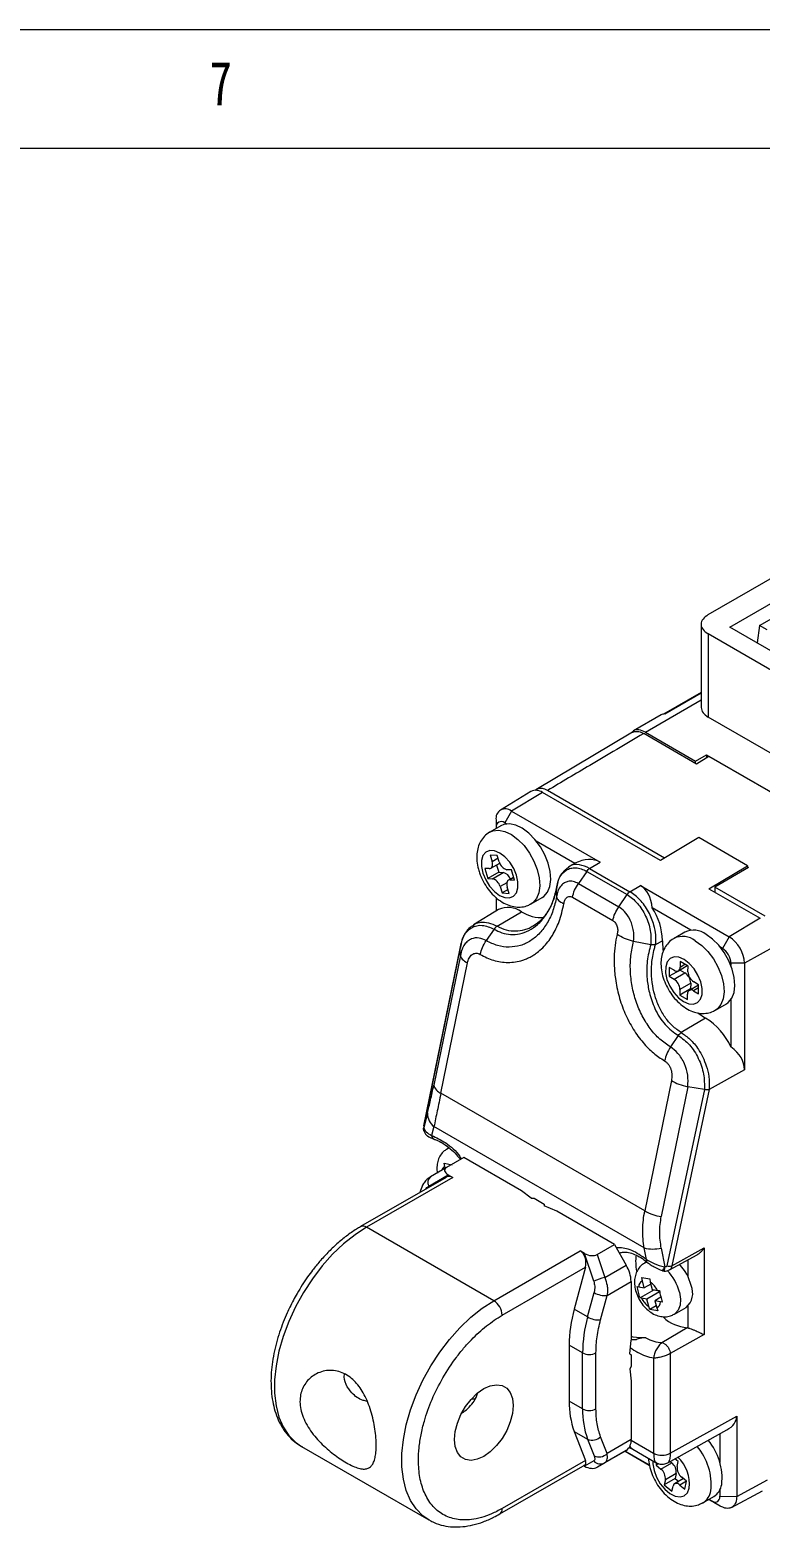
# Model space of a CAD drawing. Header units: millimetres. Extents: x 5 to 415, y 5 to 292.
# Drawn here: x 326.6 to 357.4, y 228.8 to 292 of the extents above; entities that cross this region are included whole.
import ezdxf

# ---------------------------------------------------------------- set-up
doc = ezdxf.new("R2010")
doc.units = ezdxf.units.MM
doc.styles.add('SLDTEXTSTYLE3', font='TXT', dxfattribs={"width": 0.75})

msp = doc.modelspace()

# ---------------------------------------------------------------- linework, layer by layer
at = {"color": 7, "linetype": 'Continuous', "lineweight": 18}
for p, q in [((415, 292), (5, 292)), ((410.25, 287), (10, 287)), ((355.221, 267.308), (362.504, 271.513)), ((356.14, 266.778), (363.282, 270.901)), ((357.396, 266.85), (359.11, 267.839)), ((354.928, 266.901), (354.928, 263.389)), ((357.396, 266.85), (357.293, 266.112)), ((357.714, 266.666), (357.396, 266.85)), ((362.858, 262.083), (355.221, 266.492)), ((355.221, 266.492), (355.221, 262.981)), ((363.353, 262.614), (356.14, 266.778)), ((354.928, 264.028), (353.338, 263.11)), ((353.236, 263.071), (352.068, 262.397)), ((362.858, 258.572), (355.221, 262.981)), ((352.029, 262.346), (347.947, 259.907)), ((354.726, 261.001), (352.498, 262.287)), ((352.569, 262.348), (354.69, 261.124)), ((354.69, 261.124), (355.15, 261.389)), ((354.69, 261.021), (354.69, 261.124)), ((355.256, 261.315), (354.726, 261.001)), ((355.15, 261.389), (359.888, 258.654)), ((355.15, 261.389), (355.15, 261.252)), ((359.852, 258.661), (355.256, 261.315)), ((347.739, 259.841), (346.447, 259.058)), ((353.382, 257.025), (348.433, 259.882)), ((348.22, 259.798), (346.912, 259.016)), ((353.206, 256.92), (348.22, 259.798)), ((346.263, 258.641), (346.268, 258.312)), ((346.263, 258.641), (346.263, 258.279)), ((346.912, 259.016), (346.629, 258.521)), ((346.912, 259.016), (350.657, 256.855)), ((346.462, 258.394), (346.002, 258.128)), ((346.268, 258.312), (346.268, 258.281)), ((346.629, 258.521), (346.713, 258.472)), ((347.96, 257.753), (349.596, 256.808)), ((354.832, 257.892), (353.206, 256.92)), ((356.882, 256.708), (354.832, 257.892)), ((346.315, 257.136), (346.014, 257.154)), ((346.014, 257.154), (346.098, 256.888)), ((346.047, 256.599), (346.42, 256.814)), ((346.284, 256.736), (346.38, 256.434)), ((346.399, 256.87), (346.315, 257.136)), ((349.507, 256.764), (349.317, 256.649)), ((349.507, 256.764), (349.596, 256.808)), ((350.216, 256.592), (350.657, 256.855)), ((355.256, 255.736), (356.882, 256.708)), ((356.882, 256.708), (356.882, 256.616)), ((345.785, 256.594), (345.92, 256.169)), ((345.973, 256.583), (345.785, 256.594)), ((346.38, 256.434), (345.92, 256.169)), ((345.92, 256.169), (346.108, 256.157)), ((346.108, 256.157), (346.568, 256.423)), ((346.38, 256.434), (346.568, 256.423)), ((346.915, 256.526), (346.726, 256.537)), ((347.01, 256.224), (346.787, 256.096)), ((346.861, 256.112), (347.049, 256.1)), ((347.049, 256.1), (346.915, 256.526)), ((349.326, 256.636), (349.189, 256.518)), ((350.091, 256.469), (349.74, 255.955)), ((350.091, 256.469), (351.795, 255.485)), ((350.216, 256.592), (351.92, 255.608)), ((356.918, 256.637), (355.504, 255.8)), ((356.882, 256.657), (356.918, 256.637)), ((346.435, 255.824), (346.519, 255.558)), ((346.769, 255.703), (346.519, 255.558)), ((346.519, 255.558), (346.821, 255.54)), ((346.821, 255.54), (346.736, 255.806)), ((348.807, 255.68), (348.819, 255.39)), ((349.74, 255.955), (351.444, 254.972)), ((351.444, 254.972), (351.795, 255.485)), ((351.92, 255.608), (352.36, 255.871)), ((352.36, 255.871), (356.105, 253.71)), ((355.256, 255.736), (357.413, 254.491)), ((355.504, 255.8), (355.504, 255.593)), ((357.625, 254.576), (355.504, 255.8)), ((346.369, 254.852), (345.307, 254.209)), ((346.263, 255.363), (346.263, 254.788)), ((346.268, 255.359), (346.268, 254.791)), ((347.752, 255.097), (348.211, 255.362)), ((349.486, 255.374), (351.193, 254.389)), ((354.492, 253.982), (352.855, 254.927)), ((345.254, 254.16), (345.313, 254.2)), ((346.307, 254.149), (347.337, 254.765)), ((357.413, 254.491), (356.105, 253.71)), ((346.181, 254.026), (345.85, 253.542)), ((353.002, 253.383), (353.287, 253.541)), ((353.287, 253.541), (353.305, 253.119)), ((354.24, 253.903), (353.78, 253.638)), ((356.105, 253.71), (355.822, 253.214)), ((343.217, 245.727), (344.744, 253.216)), ((344.749, 253.244), (343.218, 245.739)), ((344.756, 252.919), (343.635, 247.438)), ((344.756, 252.919), (344.744, 253.216)), ((352.069, 253.515), (352.796, 253.377)), ((355.822, 253.214), (355.738, 253.262)), ((358.085, 253.326), (356.754, 252.584)), ((343.935, 247.096), (345.061, 252.601)), ((353.579, 252.414), (353.574, 252.036)), ((354.034, 252.301), (353.574, 252.036)), ((353.786, 252.291), (353.579, 252.414)), ((353.964, 252.272), (354.337, 252.487)), ((354.034, 252.312), (354.034, 252.301)), ((354.034, 252.301), (354.24, 252.179)), ((354.04, 252.664), (354.037, 252.428)), ((354.37, 252.468), (354.04, 252.664)), ((354.367, 252.231), (354.37, 252.468)), ((356.754, 252.584), (356.184, 252.587)), ((356.184, 252.587), (356.184, 252.49)), ((356.754, 252.584), (356.754, 248.093)), ((353.574, 252.036), (353.781, 251.913)), ((353.781, 251.913), (354.24, 252.179)), ((354.484, 251.748), (354.024, 251.483)), ((354.817, 251.667), (354.427, 251.442)), ((354.484, 251.748), (354.481, 251.512)), ((354.817, 251.678), (354.61, 251.801)), ((354.812, 251.3), (354.817, 251.678)), ((354.481, 251.512), (354.021, 251.246)), ((354.024, 251.483), (354.021, 251.246)), ((354.021, 251.246), (354.351, 251.05)), ((354.351, 251.05), (354.354, 251.286)), ((354.481, 251.512), (354.513, 251.492)), ((354.605, 251.423), (354.812, 251.3)), ((356.184, 251.051), (356.184, 249.052)), ((354.791, 250.495), (355.115, 250.274)), ((355.53, 250.607), (355.99, 250.872)), ((355.115, 250.274), (354.085, 249.659)), ((353.959, 249.536), (353.629, 249.052)), ((356.754, 248.093), (355.265, 247.263)), ((353.668, 247.632), (352.541, 242.127)), ((354.363, 247.373), (353.241, 241.892)), ((355.06, 247.261), (353.48, 239.803)), ((355.265, 247.263), (353.683, 239.804)), ((355.06, 247.261), (354.363, 247.373)), ((352.541, 242.127), (343.935, 247.096)), ((343.365, 246.254), (343.208, 245.645)), ((343.208, 245.645), (343.208, 245.634)), ((343.641, 245.687), (343.545, 245.314)), ((352.517, 240.563), (343.641, 245.687)), ((344.276, 244.794), (344.201, 244.751)), ((344.078, 244.14), (344.413, 244.077)), ((344.1, 243.998), (344.078, 244.14)), ((344.897, 244.379), (344.173, 243.962)), ((347.334, 242.973), (344.897, 244.379)), ((344.152, 243.547), (340.546, 241.465)), ((344.44, 243.544), (340.796, 241.44)), ((343.426, 243.18), (344.248, 243.655)), ((344.173, 243.962), (343.491, 243.568)), ((344.117, 243.929), (344.1, 243.998)), ((344.248, 243.655), (344.44, 243.544)), ((343.071, 242.987), (343.051, 242.911)), ((347.745, 242.665), (347.334, 242.973)), ((347.745, 242.665), (347.867, 242.665)), ((347.867, 242.665), (348.291, 242.42)), ((348.291, 242.42), (348.291, 242.349)), ((348.825, 242.112), (348.291, 242.349)), ((351.261, 240.705), (348.824, 242.112)), ((346.17, 238.338), (340.796, 241.44)), ((346.17, 238.338), (349.814, 240.442)), ((350.006, 240.331), (349.814, 240.442)), ((350.39, 239.159), (350.006, 240.331)), ((350.537, 240.288), (351.261, 240.705)), ((350.537, 240.288), (350.855, 239.317)), ((351.261, 240.705), (351.761, 239.839)), ((352.613, 240.079), (352.517, 240.563)), ((353.241, 240.553), (353.398, 239.763)), ((353.593, 239.636), (354.753, 240.273)), ((353.683, 239.804), (355.057, 240.57)), ((355.057, 240.57), (355.057, 236.904)), ((346.523, 237.726), (350.039, 239.755)), ((350.039, 239.755), (349.565, 237.978)), ((350.855, 239.317), (351.761, 239.839)), ((352.623, 239.979), (352.545, 239.934)), ((352.649, 239.994), (352.625, 239.98)), ((353.398, 239.763), (353.375, 239.765)), ((353.593, 239.636), (353.562, 239.624)), ((350.953, 238.557), (351.968, 239.142)), ((351.968, 239.142), (351.968, 236.667)), ((352.422, 239.324), (352.757, 239.26)), ((352.443, 239.181), (352.422, 239.324)), ((352.518, 238.88), (352.443, 239.181)), ((352.798, 239.041), (352.518, 238.88)), ((352.757, 239.26), (352.779, 239.118)), ((352.779, 239.118), (352.853, 238.817)), ((350.131, 237.651), (350.405, 238.678)), ((350.679, 237.529), (350.953, 238.557)), ((352.223, 238.941), (352.289, 238.924)), ((352.289, 238.924), (352.518, 238.88)), ((352.937, 238.801), (352.343, 238.458)), ((352.409, 238.441), (352.343, 238.458)), ((352.638, 238.397), (352.409, 238.441)), ((353.173, 238.706), (352.638, 238.397)), ((352.713, 238.096), (352.638, 238.397)), ((352.853, 238.817), (353.083, 238.773)), ((353.226, 238.48), (352.974, 238.334)), ((353.083, 238.773), (353.16, 238.763)), ((350.131, 237.651), (349.565, 237.978)), ((352.759, 237.968), (352.713, 238.096)), ((353.026, 238.122), (352.759, 237.968)), ((353.094, 237.904), (352.759, 237.968)), ((353.203, 238.29), (352.974, 238.334)), ((352.974, 238.334), (353.048, 238.033)), ((353.048, 238.033), (353.094, 237.904)), ((353.28, 238.28), (353.203, 238.29)), ((353.795, 237.769), (354.29, 238.055)), ((354.328, 237.194), (353.27, 236.554)), ((349.352, 236.458), (349.352, 234.093)), ((349.917, 236.131), (349.352, 236.458)), ((351.907, 236.087), (351.968, 236.667)), ((351.968, 236.705), (352.194, 236.703)), ((352.598, 236.762), (352.587, 236.768)), ((355.057, 236.904), (353.618, 236.102)), ((349.917, 233.767), (349.917, 236.131)), ((350.483, 233.767), (350.483, 236.131)), ((351.907, 236.087), (351.968, 236.051)), ((351.968, 236.051), (351.968, 235.561)), ((352.917, 235.91), (352.918, 231.896)), ((353.618, 236.102), (353.619, 231.892)), ((351.968, 235.561), (351.907, 235.455)), ((351.907, 235.455), (351.968, 234.945)), ((351.968, 234.945), (351.968, 232.47)), ((349.917, 233.767), (349.352, 234.093)), ((353.619, 231.892), (356.431, 233.46)), ((356.431, 233.46), (356.431, 230.075)), ((349.565, 232.82), (350.039, 231.59)), ((349.565, 232.82), (350.131, 232.493)), ((353.517, 231.494), (356.004, 232.88)), ((355.717, 232.72), (355.717, 231.505)), ((338.046, 232.186), (343.42, 229.084)), ((338.046, 232.186), (338.069, 232.173)), ((350.131, 232.493), (350.405, 231.782)), ((350.953, 231.884), (350.679, 232.595)), ((351.968, 232.47), (350.953, 231.884)), ((351.878, 232.145), (352.034, 232.068)), ((352.034, 232.068), (353.022, 231.497)), ((346.42, 229.331), (350.026, 231.413)), ((350.039, 231.59), (346.523, 229.56)), ((350.39, 231.571), (350.006, 231.349)), ((351.261, 231.724), (350.537, 231.306)), ((350.537, 231.306), (350.855, 231.489)), ((351.761, 232.012), (350.855, 231.489)), ((351.261, 231.724), (351.761, 232.012)), ((352.738, 231.39), (351.71, 231.983)), ((351.717, 231.987), (352.737, 231.398)), ((353.045, 231.485), (353.025, 231.392)), ((353.129, 231.452), (353.025, 231.392)), ((353.025, 231.392), (353.227, 231.224)), ((353.227, 231.224), (353.686, 231.49)), ((353.616, 231.548), (353.686, 231.49)), ((353.96, 231.54), (353.816, 231.66)), ((353.916, 231.333), (353.96, 231.54)), ((350.006, 231.349), (349.961, 231.375)), ((353.83, 230.833), (353.37, 230.568)), ((353.415, 230.775), (353.37, 230.568)), ((353.874, 231.04), (353.415, 230.775)), ((354.176, 230.823), (353.803, 230.608)), ((353.874, 231.04), (353.83, 230.833)), ((353.83, 230.833), (353.979, 230.709)), ((354.305, 230.716), (354.104, 230.883)), ((356.431, 230.075), (357.726, 230.771)), ((353.37, 230.568), (353.692, 230.299)), ((353.692, 230.299), (353.737, 230.506)), ((354.032, 230.553), (354.233, 230.385)), ((354.233, 230.385), (354.305, 230.716)), ((355.717, 230.356), (355.717, 230.078)), ((356.212, 229.61), (357.51, 230.308)), ((355, 229.804), (355.459, 230.069)), ((355.724, 229.666), (355.243, 229.944)), ((355.249, 229.948), (355.37, 229.878)), ((355.724, 229.666), (355.535, 229.779)), ((355.717, 230.078), (356.431, 230.075)), ((343.45, 229.067), (343.42, 229.084))]:
    msp.add_line(p, q, dxfattribs=at)
at = {"color": 8, "linetype": 'Continuous', "lineweight": 18}
for p, q in [((352.569, 262.348), (354.928, 263.71)), ((353.385, 263.117), (354.928, 264.007)), ((346.098, 256.888), (346.348, 257.033)), ((347.017, 256.202), (346.861, 256.112)), ((346.72, 255.989), (346.435, 255.824)), ((354.037, 252.428), (354.24, 252.545)), ((354.815, 251.544), (354.605, 251.423)), ((344.201, 244.751), (344.287, 244.789)), ((352.545, 239.935), (352.65, 239.978)), ((354.357, 240.055), (354.357, 239.374)), ((354.357, 238.103), (354.357, 237.192)), ((351.968, 232.444), (352.918, 231.896)), ((354.304, 230.71), (354.032, 230.553)), ((355.535, 229.779), (355.37, 229.878))]:
    msp.add_line(p, q, dxfattribs=at)
at = {"color": 8, "linetype": 'Continuous', "lineweight": 18, "flags": 128}
for points in [[(346.002, 258.128), (346.133, 258.184), (346.372, 258.209), (346.636, 258.153), (346.912, 258.021), (347.186, 257.818), (347.445, 257.554), (347.675, 257.243), (347.866, 256.901), (348.006, 256.544), (348.091, 256.191), (348.114, 255.858), (348.075, 255.564), (347.976, 255.322), (347.822, 255.145), (347.75, 255.096)], [(354.674, 253.54), (354.949, 253.341), (355.209, 253.08), (355.441, 252.772), (355.634, 252.431), (355.778, 252.074), (355.866, 251.72), (355.892, 251.386), (355.857, 251.089), (355.762, 250.844), (355.611, 250.663), (355.529, 250.606)], [(343.218, 245.739), (343.218, 245.739), (343.217, 245.727)], [(340.796, 241.44), (340.308, 241.123), (339.829, 240.741), (339.364, 240.298), (338.922, 239.803), (338.51, 239.263), (338.134, 238.686), (337.799, 238.082), (337.512, 237.46), (337.277, 236.83), (337.097, 236.202), (336.976, 235.585), (336.914, 234.991), (336.914, 234.427), (336.976, 233.902), (337.097, 233.426), (337.277, 233.006), (337.512, 232.647), (337.799, 232.357), (338.046, 232.186)], [(354.008, 238.693), (354.052, 238.406), (354.036, 238.149), (353.961, 237.94), (353.833, 237.794), (353.793, 237.768)], [(343.42, 229.084), (343.173, 229.254), (342.886, 229.545), (342.651, 229.903), (342.471, 230.324), (342.35, 230.8), (342.288, 231.324), (342.288, 231.888), (342.35, 232.483), (342.471, 233.099), (342.651, 233.728), (342.886, 234.358), (343.173, 234.98), (343.508, 235.584), (343.884, 236.161), (344.296, 236.701), (344.738, 237.196), (345.203, 237.638), (345.682, 238.021), (346.17, 238.338)], [(351.913, 232.185), (351.946, 232.141), (352.034, 232.068), (352.034, 232.068)], [(352.89, 231.574), (352.889, 231.442), (352.935, 231.165), (353.04, 230.879), (353.196, 230.608), (353.39, 230.372), (353.606, 230.192), (353.827, 230.082), (354.035, 230.05), (354.213, 230.1), (354.346, 230.227), (354.424, 230.421)]]:
    msp.add_lwpolyline(points, dxfattribs=at)
at = {"color": 7, "linetype": 'Continuous', "lineweight": 18, "flags": 128}
for points in [[(348.211, 255.362), (348.282, 255.41), (348.436, 255.587), (348.535, 255.829), (348.574, 256.124), (348.55, 256.456), (348.466, 256.809), (348.325, 257.166), (348.135, 257.509), (347.905, 257.82), (347.646, 258.083), (347.371, 258.286), (347.095, 258.419), (346.831, 258.474), (346.593, 258.449), (346.462, 258.394)], [(345.707, 256.39), (345.826, 256.106), (345.992, 255.841), (346.192, 255.617), (346.411, 255.453), (346.631, 255.36), (346.833, 255.348), (347.001, 255.417), (347.122, 255.561), (347.186, 255.769), (347.188, 256.023), (347.127, 256.304), (347.009, 256.589), (346.843, 256.853), (346.642, 257.077), (346.423, 257.242), (346.204, 257.334), (346.002, 257.346), (345.833, 257.278), (345.712, 257.134), (345.648, 256.926), (345.647, 256.671), (345.707, 256.39)], [(345.973, 256.583), (346.016, 256.586), (346.052, 256.602), (346.082, 256.629), (346.104, 256.667), (346.116, 256.713), (346.12, 256.767), (346.114, 256.826), (346.098, 256.888)], [(346.861, 256.112), (346.819, 256.108), (346.782, 256.093), (346.753, 256.065), (346.731, 256.028), (346.718, 255.981), (346.715, 255.927), (346.721, 255.868), (346.736, 255.806)], [(355.99, 250.872), (356.07, 250.928), (356.221, 251.109), (356.317, 251.355), (356.352, 251.652), (356.325, 251.986), (356.238, 252.34), (356.094, 252.696), (355.901, 253.037), (355.669, 253.346), (355.409, 253.606), (355.134, 253.806)], [(354.207, 252.748), (353.988, 252.843), (353.785, 252.857), (353.616, 252.79), (353.493, 252.648), (353.427, 252.442), (353.424, 252.188), (353.483, 251.908), (353.6, 251.623), (353.765, 251.357), (353.965, 251.132), (354.184, 250.966), (354.403, 250.872), (354.606, 250.857), (354.775, 250.924), (354.898, 251.066), (354.964, 251.272), (354.967, 251.526), (354.908, 251.806), (354.791, 252.091), (354.626, 252.357), (354.426, 252.582), (354.207, 252.748)], [(346.983, 233.908), (346.952, 233.572), (346.86, 233.217), (346.713, 232.861), (346.517, 232.522), (346.282, 232.216), (346.021, 231.96), (345.746, 231.765), (345.47, 231.642), (345.209, 231.596), (344.974, 231.631), (344.778, 231.744), (344.631, 231.93), (344.539, 232.179), (344.508, 232.479), (344.539, 232.815), (344.631, 233.17), (344.778, 233.526), (344.974, 233.866), (345.209, 234.171), (345.47, 234.428), (345.746, 234.623), (346.021, 234.746), (346.282, 234.791), (346.517, 234.756), (346.713, 234.643), (346.86, 234.457), (346.952, 234.208), (346.983, 233.908)], [(354.032, 230.553), (353.984, 230.587), (353.936, 230.611), (353.889, 230.623), (353.846, 230.623), (353.807, 230.61), (353.776, 230.586), (353.752, 230.551), (353.737, 230.506)]]:
    msp.add_lwpolyline(points, dxfattribs=at)
at = {"color": 7, "linetype": 'Continuous', "lineweight": 18}
for centre, radius, start, end in [((353.41, 262.768), 0.35, 94.03914, 119.82565), ((347.945, 259.437), 0.454, 52.64308, 116.99717), ((346.659, 258.705), 0.401, 50.79671, 189.21404), ((346.488, 258.347), 0.224, 50.79671, 189.21404), ((346.841, 256.977), 0.454, 193.58729, 255.38278), ((345.994, 255.718), 0.454, 13.58729, 75.38278), ((346.459, 255.995), 0.441, 19.90457, 75.74702), ((346.776, 253.96), 0.981, 55.12891, 114.51134), ((350.805, 253.528), 2.482, 0.30606, 34.29621), ((348.167, 256.047), 1.528, 237.06198, 274.86378), ((354.605, 253.11), 0.873, 52.77119, 114.74826), ((355.344, 252.52), 1.412, 2.60548, 57.39452), ((355.398, 252.551), 0.787, 2.60548, 57.39452), ((353.885, 252.407), 0.153, 229.29591, 7.67725), ((353.487, 251.463), 0.538, 2.0947, 56.89246), ((353.946, 251.728), 0.538, 2.0947, 56.89246), ((354.904, 252.251), 0.538, 182.0947, 236.89246), ((354.506, 251.307), 0.153, 49.29591, 187.67725), ((353.587, 247.86), 2.857, 24.64835, 57.68016), ((344.127, 247.566), 0.508, 194.64334, 247.82288), ((344.078, 246.25), 0.713, 179.67061, 232.1791), ((343.698, 243.333), 0.312, 131.33587, 209.42481), ((353.555, 243.986), 2.117, 241.39714, 261.48172), ((354.334, 239.997), 2.175, 172.84247, 190.74897), ((352.902, 242.261), 1.741, 257.2195, 281.22806), ((350.526, 239.093), 1.443, 1.9565, 31.14373), ((353.579, 240.317), 0.523, 259.02898, 281.43551), ((352.484, 238.457), 2.085, 14.47647, 42.62816), ((351.394, 236.951), 2.426, 102.83574, 114.46726), ((352.579, 238.924), 0.291, 117.86295, 180.0731), ((352.219, 238.316), 0.978, 27.86375, 55.06787), ((353.772, 238.661), 0.797, 310.51785, 23.49349), ((350.879, 239.518), 0.965, 240.57299, 274.44123), ((353.273, 238.898), 0.978, 207.86375, 235.06787), ((345.756, 237.691), 0.768, 2.60548, 57.39452), ((355.295, 236.399), 5.944, 164.5964, 179.42776), ((352.913, 238.29), 0.291, 297.86295, 0.0731), ((355.861, 236.072), 5.944, 164.5964, 179.42776), ((350.605, 238.491), 0.965, 240.57299, 274.44123), ((354.489, 238.904), 1.717, 227.58208, 264.63852), ((354.326, 237.015), 0.18, 80.10269, 89.19567), ((350.2, 236.677), 0.615, 242.60967, 297.39033), ((352.906, 234.034), 3.554, 179.04293, 199.96976), ((350.2, 234.313), 0.615, 242.60967, 297.39033), ((353.471, 233.707), 3.554, 179.04293, 199.96976), ((350.333, 232.93), 0.482, 245.1196, 315.91677), ((351.467, 232.421), 0.503, 305.69804, 5.62038), ((353.36, 230.852), 2.448, 353.55227, 40.53595), ((350.674, 231.823), 0.38, 221.60345, 298.60282), ((350.607, 232.219), 0.482, 245.1196, 315.91677), ((353.272, 232.58), 0.77, 242.65648, 296.76622), ((353.363, 231.09), 0.514, 354.39106, 50.99917), ((352.903, 230.825), 0.514, 354.39106, 50.99917), ((354.427, 231.283), 0.514, 174.39106, 230.99917), ((355.072, 230.686), 0.728, 302.1039, 351.44202)]:
    msp.add_arc(centre, radius, start, end, dxfattribs=at)
at = {"color": 8, "linetype": 'Continuous', "lineweight": 18}
for centre, radius, start, end in [((354.144, 252.841), 0.877, 52.85038, 113.934), ((343.734, 245.328), 0.189, 184.12397, 249.48108), ((344.208, 243.77), 0.253, 115.32433, 163.48714), ((343.142, 242.974), 0.0719, 170.00116, 217.30889), ((340.65, 241.243), 0.245, 53.61612, 115.96184), ((352.713, 240.042), 0.106, 159.66619, 223.11057), ((351.993, 238.173), 2.081, 14.45083, 43.86043), ((353.686, 238.62), 2.854, 232.13921, 239.80712), ((352.899, 230.587), 2.449, 353.55766, 40.7015), ((352.838, 230.583), 1.595, 354.18003, 46.09012), ((354.613, 230.42), 0.728, 301.95412, 351.45054), ((346.272, 229.536), 0.253, 306.65878, 5.53614)]:
    msp.add_arc(centre, radius, start, end, dxfattribs=at)
at = {"color": 7, "linetype": 'Continuous', "lineweight": 18}
for centre, major_axis, ratio, start_param, end_param in [((349.482, 254.797), (1.169, 2.061), 0.582265, 6.278788, 6.987561), ((351.186, 253.813), (1.169, 2.061), 0.582265, 5.570015, 6.278788), ((354.11, 248.107), (2.645, -0.02), 0.582312, 0.004439, 0.673727), ((344.646, 243.773), (0.554, -0.088), 0.427891, 2.6564, 3.982929), ((344.311, 243.062), (-0.039, 0.523), 0.715187, 5.829269, 6.614586), ((349.685, 239.959), (-0.039, 0.523), 0.715187, 4.258473, 5.829269), ((350.21, 240.561), (0.426, -0.163), 0.649455, 4.471399, 5.797929), ((355.004, 233.467), (1.427, -0.011), 0.572321, 5.493418, 6.287473), ((349.685, 231.794), (-0.353, 0.371), 0.349555, 3.057513, 3.842992), ((350.21, 231.579), (0.426, -0.163), 0.649455, 4.471399, 5.797929)]:
    msp.add_ellipse(centre, major_axis=major_axis, ratio=ratio, start_param=start_param, end_param=end_param, dxfattribs=at)
for points in [[(355.221, 267.308), (355.139, 267.249), (354.975, 267.13), (354.904, 266.9), (354.975, 266.671), (355.139, 266.552), (355.221, 266.492)], [(354.928, 263.389), (354.942, 263.313), (354.969, 263.16), (355.137, 263.04), (355.221, 262.981)], [(350.091, 256.469), (350.11, 256.494), (350.148, 256.545), (350.194, 256.576), (350.216, 256.592)], [(349.486, 255.374), (349.513, 255.474), (349.566, 255.674), (349.682, 255.862), (349.74, 255.955)], [(351.795, 255.485), (351.814, 255.51), (351.852, 255.561), (351.897, 255.592), (351.92, 255.608)], [(351.193, 254.389), (351.219, 254.489), (351.272, 254.689), (351.387, 254.878), (351.444, 254.972)], [(352.343, 238.458), (352.321, 238.537), (352.277, 238.696), (352.241, 238.859), (352.223, 238.941)], [(353.16, 238.763), (353.178, 238.681), (353.214, 238.518), (353.258, 238.359), (353.28, 238.28)], [(350.483, 236.131), (350.491, 236.355), (350.508, 236.803), (350.622, 237.287), (350.679, 237.529)], [(352.917, 235.91), (352.809, 235.931), (352.593, 235.974), (352.365, 236.094), (352.251, 236.153)], [(350.679, 232.595), (350.622, 232.771), (350.508, 233.124), (350.491, 233.552), (350.483, 233.767)]]:
    msp.add_open_spline(points, degree=3, dxfattribs=at)
for points, knots in [([(352.007, 262.329), (352.017, 262.336), (352.054, 262.362), (352.131, 262.38), (352.234, 262.383), (352.333, 262.362), (352.422, 262.328), (352.473, 262.301), (352.498, 262.287)], [0, 0, 0, 0, 0.085221, 0.299642, 0.508013, 0.722426, 0.860361, 1, 1, 1, 1]), ([(352.569, 262.348), (352.478, 262.388), (352.295, 262.467), (352.099, 262.445), (352.035, 262.361), (352.02, 262.341)], [0, 0, 0, 0, 0.43035, 0.860699, 1, 1, 1, 1]), ([(352.498, 262.287), (351.739, 261.839), (350.382, 261.038), (349.028, 260.235), (348.433, 259.882)], [0, 0, 0, 0, 0.560005, 1, 1, 1, 1]), ([(348.433, 259.882), (348.397, 259.901), (348.325, 259.938), (348.221, 259.966), (348.121, 259.973), (348.032, 259.955), (347.965, 259.924), (347.934, 259.891), (347.923, 259.88)], [0, 0, 0, 0, 0.179639, 0.364488, 0.544128, 0.728978, 0.908603, 1, 1, 1, 1]), ([(346.003, 258.127), (345.998, 258.125), (345.908, 258.086), (345.768, 257.953), (345.603, 257.738), (345.498, 257.484), (345.445, 257.201), (345.448, 256.889), (345.494, 256.637), (345.537, 256.492), (345.547, 256.459)], [0, 0, 0, 0, 0.008689, 0.160198, 0.306807, 0.454367, 0.608911, 0.774078, 0.948398, 1, 1, 1, 1]), ([(345.547, 256.459), (345.569, 256.396), (345.63, 256.221), (345.772, 255.941), (345.981, 255.638), (346.232, 255.373), (346.508, 255.165), (346.795, 255.026), (347.078, 254.956), (347.354, 254.957), (347.583, 255.004), (347.701, 255.077), (347.743, 255.104)], [0, 0, 0, 0, 0.065112, 0.181597, 0.298481, 0.417074, 0.538953, 0.649338, 0.753046, 0.851168, 0.946348, 1, 1, 1, 1]), ([(348.807, 255.68), (348.838, 255.86), (348.9, 256.22), (349.158, 256.498), (349.413, 256.607), (349.629, 256.626), (349.858, 256.585), (350.013, 256.508), (350.091, 256.469)], [0, 0, 0, 0, 0.249328, 0.498429, 0.623734, 0.74892, 0.874188, 1, 1, 1, 1]), ([(349.74, 255.955), (349.669, 255.989), (349.52, 256.059), (349.316, 256.056), (349.14, 255.989), (348.99, 255.861), (348.869, 255.659), (348.835, 255.476), (348.819, 255.39)], [0, 0, 0, 0, 0.167736, 0.352143, 0.487172, 0.638974, 0.831837, 1, 1, 1, 1]), ([(349.166, 256.525), (349.107, 256.459), (348.981, 256.319), (348.863, 256.045), (348.835, 255.834), (348.822, 255.74)], [0, 0, 0, 0, 0.334218, 0.704062, 1, 1, 1, 1]), ([(346.181, 254.026), (346.291, 253.972), (346.519, 253.858), (346.885, 253.79), (347.272, 253.816), (347.661, 253.953), (348.033, 254.21), (348.366, 254.589), (348.644, 255.081), (348.752, 255.477), (348.807, 255.68)], [0, 0, 0, 0, 0.10102, 0.209221, 0.324285, 0.446028, 0.574634, 0.7099, 0.851901, 1, 1, 1, 1]), ([(348.823, 255.747), (348.78, 255.573), (348.694, 255.225), (348.467, 254.779), (348.186, 254.403), (347.953, 254.238), (347.837, 254.155)], [0, 0, 0, 0, 0.251454, 0.502286, 0.751844, 1, 1, 1, 1]), ([(348.817, 255.71), (348.815, 255.708), (348.808, 255.699), (348.807, 255.688), (348.807, 255.68)], [0, 0, 0, 0, 0.230324, 1, 1, 1, 1]), ([(351.795, 255.485), (351.871, 255.435), (352.023, 255.335), (352.237, 255.12), (352.426, 254.868), (352.635, 254.49), (352.815, 253.96), (352.802, 253.571), (352.796, 253.377)], [0, 0, 0, 0, 0.125761, 0.251022, 0.376238, 0.501616, 0.75075, 1, 1, 1, 1]), ([(353.002, 253.383), (353.008, 253.453), (353.018, 253.57), (353.013, 253.708), (352.997, 253.904), (352.934, 254.251), (352.719, 254.778), (352.359, 255.295), (352.065, 255.505), (351.92, 255.608)], [0, 0, 0, 0, 0.090046, 0.1488, 0.16561, 0.323005, 0.545075, 0.775892, 1, 1, 1, 1]), ([(345.595, 252.962), (345.686, 252.912), (345.871, 252.812), (346.16, 252.708), (346.46, 252.64), (346.771, 252.616), (347.085, 252.637), (347.346, 252.699), (347.551, 252.776), (347.705, 252.849), (347.855, 252.936), (348.035, 253.062), (348.239, 253.239), (348.455, 253.482), (348.642, 253.752), (348.799, 254.042), (348.988, 254.47), (349.072, 254.844), (349.13, 255.103)], [0, 0, 0, 0, 0.060234, 0.121544, 0.186562, 0.252313, 0.322665, 0.392865, 0.430194, 0.467593, 0.5052, 0.543154, 0.609319, 0.675266, 0.741722, 0.802454, 0.863248, 1, 1, 1, 1]), ([(348.819, 255.39), (348.775, 255.194), (348.685, 254.798), (348.438, 254.284), (348.122, 253.849), (347.736, 253.523), (347.297, 253.316), (346.821, 253.249), (346.328, 253.307), (346.009, 253.464), (345.85, 253.542)], [0, 0, 0, 0, 0.123584, 0.248726, 0.373798, 0.499207, 0.624438, 0.749796, 0.875432, 1, 1, 1, 1]), ([(348.819, 255.39), (348.836, 255.34), (348.869, 255.238), (349.043, 255.148), (349.13, 255.103)], [0, 0, 0, 0, 0.50013, 1, 1, 1, 1]), ([(349.13, 255.103), (349.132, 255.128), (349.138, 255.181), (349.163, 255.252), (349.199, 255.315), (349.245, 255.363), (349.3, 255.396), (349.361, 255.408), (349.425, 255.404), (349.466, 255.384), (349.486, 255.374)], [0, 0, 0, 0, 0.11782, 0.242931, 0.371062, 0.499161, 0.624773, 0.752597, 0.87771, 1, 1, 1, 1]), ([(352.069, 253.515), (352.078, 253.597), (352.095, 253.755), (352.066, 254.007), (352.005, 254.242), (351.89, 254.512), (351.704, 254.787), (351.526, 254.914), (351.444, 254.972)], [0, 0, 0, 0, 0.155857, 0.300953, 0.437924, 0.567125, 0.799357, 1, 1, 1, 1]), ([(344.744, 253.216), (344.787, 253.406), (344.873, 253.786), (345.22, 254.126), (345.676, 254.244), (346.013, 254.099), (346.181, 254.026)], [0, 0, 0, 0, 0.249805, 0.499421, 0.749356, 1, 1, 1, 1]), ([(345.254, 254.16), (345.224, 254.142), (345.109, 254.073), (344.959, 253.87), (344.815, 253.585), (344.776, 253.361), (344.758, 253.259)], [0, 0, 0, 0, 0.1109579, 0.4242709, 0.7353382, 1, 1, 1, 1]), ([(351.193, 254.389), (351.213, 254.376), (351.252, 254.349), (351.304, 254.287), (351.347, 254.215), (351.379, 254.133), (351.398, 254.046), (351.403, 253.96), (351.397, 253.877), (351.382, 253.83), (351.375, 253.806)], [0, 0, 0, 0, 0.120683, 0.247152, 0.372056, 0.500257, 0.625655, 0.756459, 0.880216, 1, 1, 1, 1]), ([(345.85, 253.542), (345.75, 253.587), (345.536, 253.683), (345.266, 253.645), (345.065, 253.527), (344.928, 253.38), (344.815, 253.179), (344.776, 253.008), (344.756, 252.919)], [0, 0, 0, 0, 0.20459, 0.437673, 0.566426, 0.702382, 0.846176, 1, 1, 1, 1]), ([(345.595, 252.962), (345.622, 253.061), (345.676, 253.26), (345.792, 253.448), (345.85, 253.542)], [0, 0, 0, 0, 0.497276, 1, 1, 1, 1]), ([(346.307, 254.149), (346.284, 254.134), (346.239, 254.102), (346.201, 254.052), (346.181, 254.026)], [0, 0, 0, 0, 0.497258, 1, 1, 1, 1]), ([(351.375, 253.806), (351.343, 253.653), (351.279, 253.342), (351.25, 252.913), (351.25, 252.543), (351.267, 252.241), (351.317, 251.789), (351.439, 251.19), (351.695, 250.466), (352.04, 249.801), (352.452, 249.237), (352.899, 248.778), (353.22, 248.571), (353.379, 248.468)], [0, 0, 0, 0, 0.0807036, 0.1630244, 0.2115807, 0.2598566, 0.3081151, 0.4273147, 0.545979, 0.6679792, 0.7843056, 0.8932358, 1, 1, 1, 1]), ([(352.069, 253.515), (352.054, 253.518), (351.926, 253.545), (351.666, 253.627), (351.476, 253.744), (351.375, 253.806)], [0, 0, 0, 0, 0.057383, 0.500719, 1, 1, 1, 1]), ([(353.797, 253.642), (353.784, 253.637), (353.687, 253.595), (353.54, 253.457), (353.377, 253.24), (353.274, 252.985), (353.223, 252.701), (353.227, 252.388), (353.291, 252.055), (353.411, 251.718), (353.584, 251.393), (353.802, 251.097), (354.059, 250.839), (354.34, 250.643), (354.63, 250.517), (354.913, 250.46), (355.185, 250.475), (355.395, 250.527), (355.496, 250.595), (355.523, 250.613)], [0, 0, 0, 0, 0.008867, 0.068616, 0.126487, 0.184815, 0.245965, 0.311328, 0.380251, 0.450252, 0.520239, 0.590672, 0.662267, 0.736022, 0.801674, 0.86325, 0.92178, 0.978838, 1, 1, 1, 1]), ([(344.756, 252.919), (344.773, 252.865), (344.805, 252.756), (344.976, 252.652), (345.061, 252.601)], [0, 0, 0, 0, 0.5004353, 1, 1, 1, 1]), ([(345.061, 252.601), (345.078, 252.673), (345.103, 252.784), (345.178, 252.894), (345.247, 252.958), (345.328, 252.999), (345.416, 253.014), (345.507, 253.005), (345.566, 252.976), (345.595, 252.962)], [0, 0, 0, 0, 0.245572, 0.373218, 0.499285, 0.625401, 0.751777, 0.877837, 1, 1, 1, 1]), ([(353.629, 249.052), (353.475, 249.154), (353.167, 249.36), (352.763, 249.817), (352.423, 250.357), (352.165, 250.965), (351.995, 251.613), (351.924, 252.272), (351.937, 252.92), (352.025, 253.317), (352.069, 253.515)], [0, 0, 0, 0, 0.124691, 0.250146, 0.375426, 0.500837, 0.625995, 0.751307, 0.876449, 1, 1, 1, 1]), ([(352.796, 253.377), (352.737, 253.149), (352.62, 252.686), (352.621, 251.984), (352.732, 251.3), (352.967, 250.624), (353.378, 249.958), (353.767, 249.676), (353.959, 249.536)], [0, 0, 0, 0, 0.165533, 0.335366, 0.46358, 0.624197, 0.813309, 1, 1, 1, 1]), ([(353.002, 253.383), (352.98, 253.378), (352.941, 253.369), (352.877, 253.369), (352.83, 253.372), (352.805, 253.376), (352.796, 253.377)], [0, 0, 0, 0, 0.375097, 0.670769, 0.878802, 1, 1, 1, 1]), ([(354.085, 249.659), (353.958, 249.746), (353.708, 249.916), (353.392, 250.294), (353.136, 250.742), (352.954, 251.241), (352.845, 251.783), (352.82, 252.233), (352.84, 252.601), (352.878, 252.893), (352.934, 253.16), (352.984, 253.325), (353.002, 253.383)], [0, 0, 0, 0, 0.126294, 0.248663, 0.370087, 0.498036, 0.617487, 0.748454, 0.805475, 0.874075, 0.955183, 1, 1, 1, 1]), ([(353.959, 249.536), (353.979, 249.562), (354.017, 249.612), (354.062, 249.643), (354.085, 249.659)], [0, 0, 0, 0, 0.5027423, 1, 1, 1, 1]), ([(353.959, 249.536), (354.123, 249.417), (354.45, 249.179), (354.828, 248.581), (355.066, 247.903), (355.062, 247.475), (355.06, 247.261)], [0, 0, 0, 0, 0.250224, 0.500004, 0.749764, 1, 1, 1, 1]), ([(354.085, 249.659), (354.21, 249.574), (354.472, 249.394), (354.779, 249.012), (355.003, 248.619), (355.16, 248.23), (355.276, 247.758), (355.269, 247.439), (355.265, 247.263)], [0, 0, 0, 0, 0.180061, 0.378365, 0.505739, 0.63991, 0.801206, 1, 1, 1, 1]), ([(353.629, 249.052), (353.571, 248.957), (353.457, 248.769), (353.405, 248.568), (353.379, 248.468)], [0, 0, 0, 0, 0.502722, 1, 1, 1, 1]), ([(353.379, 248.468), (353.407, 248.449), (353.464, 248.411), (353.539, 248.324), (353.603, 248.222), (353.652, 248.107), (353.683, 247.984), (353.702, 247.82), (353.681, 247.707), (353.668, 247.632)], [0, 0, 0, 0, 0.1217842, 0.248137, 0.3738725, 0.5005869, 0.6260295, 0.7538306, 1, 1, 1, 1]), ([(354.363, 247.373), (354.372, 247.535), (354.389, 247.853), (354.258, 248.282), (354.1, 248.584), (353.909, 248.848), (353.739, 248.972), (353.629, 249.052)], [0, 0, 0, 0, 0.256012, 0.50256, 0.638236, 0.766006, 1, 1, 1, 1]), ([(343.365, 246.254), (343.41, 246.434), (343.499, 246.79), (343.59, 247.223), (343.635, 247.438)], [0, 0, 0, 0, 0.504154, 1, 1, 1, 1]), ([(353.668, 247.632), (353.77, 247.576), (353.974, 247.464), (354.233, 247.403), (354.363, 247.373)], [0, 0, 0, 0, 0.49864, 1, 1, 1, 1]), ([(355.06, 247.261), (355.079, 247.258), (355.118, 247.253), (355.173, 247.259), (355.218, 247.261), (355.246, 247.259), (355.26, 247.262), (355.265, 247.263)], [0, 0, 0, 0, 0.249886, 0.499926, 0.747959, 0.907794, 1, 1, 1, 1]), ([(343.935, 247.096), (343.883, 246.843), (343.778, 246.333), (343.687, 245.904), (343.641, 245.687)], [0, 0, 0, 0, 0.495576, 1, 1, 1, 1]), ([(343.207, 245.568), (343.205, 245.575), (343.2, 245.601), (343.205, 245.627), (343.208, 245.645)], [0, 0, 0, 0, 0.292864, 1, 1, 1, 1]), ([(343.217, 245.507), (343.212, 245.527), (343.201, 245.569), (343.206, 245.612), (343.208, 245.634)], [0, 0, 0, 0, 0.491601, 1, 1, 1, 1]), ([(343.222, 245.738), (343.221, 245.734), (343.219, 245.722), (343.214, 245.689), (343.209, 245.645), (343.205, 245.599), (343.205, 245.578), (343.205, 245.567)], [0, 0, 0, 0, 0.0590302, 0.2066432, 0.478023, 0.7374582, 1, 1, 1, 1]), ([(343.217, 245.727), (343.217, 245.724), (343.216, 245.717), (343.213, 245.702), (343.211, 245.682), (343.208, 245.66), (343.208, 245.65), (343.208, 245.645)], [0, 0, 0, 0, 0.105787, 0.213994, 0.459109, 0.727072, 1, 1, 1, 1]), ([(343.208, 245.634), (343.231, 245.576), (343.273, 245.466), (343.458, 245.363), (343.545, 245.314)], [0, 0, 0, 0, 0.529808, 1, 1, 1, 1]), ([(343.215, 245.51), (343.231, 245.471), (343.264, 245.389), (343.398, 245.258), (343.558, 245.194), (343.667, 245.15)], [0, 0, 0, 0, 0.229119, 0.474047, 1, 1, 1, 1]), ([(343.663, 245.152), (343.706, 245.136), (343.834, 245.09), (344.06, 244.965), (344.333, 244.76), (344.572, 244.536), (344.706, 244.366), (344.759, 244.3)], [0, 0, 0, 0, 0.123349, 0.362563, 0.602329, 0.843043, 1, 1, 1, 1]), ([(344.207, 244.743), (344.162, 244.719), (344.047, 244.656), (343.914, 244.49), (343.81, 244.278), (343.765, 244.041), (343.759, 243.854), (343.783, 243.749), (343.788, 243.729)], [0, 0, 0, 0, 0.128316, 0.332623, 0.530483, 0.733345, 0.950484, 1, 1, 1, 1]), ([(343.481, 243.561), (343.424, 243.521), (343.317, 243.445), (343.168, 243.255), (343.108, 243.089), (343.072, 242.987)], [0, 0, 0, 0, 0.3063468, 0.5740386, 1, 1, 1, 1]), ([(352.517, 240.563), (352.484, 240.825), (352.42, 241.344), (352.501, 241.868), (352.541, 242.127)], [0, 0, 0, 0, 0.504417, 1, 1, 1, 1]), ([(353.241, 240.553), (353.207, 240.778), (353.14, 241.224), (353.208, 241.671), (353.241, 241.892)], [0, 0, 0, 0, 0.504153, 1, 1, 1, 1]), ([(340.546, 241.459), (340.488, 241.426), (340.286, 241.316), (339.949, 241.074), (339.545, 240.744), (339.165, 240.381), (338.823, 240.007), (338.54, 239.659), (338.297, 239.328), (338.076, 239.002), (337.935, 238.764), (337.863, 238.643)], [0, 0, 0, 0, 0.057758, 0.198209, 0.336691, 0.471833, 0.599887, 0.71541, 0.801345, 0.89809, 1, 1, 1, 1]), ([(351.468, 240.348), (351.51, 240.363), (351.603, 240.398), (351.8, 240.392), (352.043, 240.332), (352.307, 240.207), (352.506, 240.074), (352.613, 239.987), (352.635, 239.97)], [0, 0, 0, 0, 0.1608481, 0.3552302, 0.5628396, 0.7637739, 0.9525312, 1, 1, 1, 1]), ([(355.057, 240.57), (355.057, 240.569), (355.041, 240.545), (355.009, 240.5), (354.949, 240.428), (354.874, 240.355), (354.804, 240.3), (354.761, 240.278), (354.752, 240.274)], [0, 0, 0, 0, 0.010332, 0.196889, 0.385106, 0.654328, 0.930415, 1, 1, 1, 1]), ([(352.551, 239.926), (352.506, 239.902), (352.391, 239.839), (352.258, 239.673), (352.155, 239.461), (352.106, 239.224), (352.111, 238.965), (352.172, 238.688), (352.291, 238.408), (352.463, 238.145), (352.675, 237.927), (352.91, 237.768), (353.155, 237.674), (353.4, 237.649), (353.619, 237.68), (353.738, 237.746), (353.787, 237.773)], [0, 0, 0, 0, 0.043632, 0.113104, 0.180384, 0.249365, 0.3232, 0.402926, 0.485693, 0.569584, 0.655951, 0.736531, 0.811823, 0.882584, 0.951353, 1, 1, 1, 1]), ([(352.613, 240.079), (352.719, 240.017), (352.943, 239.884), (353.225, 239.806), (353.375, 239.765)], [0, 0, 0, 0, 0.470945, 1, 1, 1, 1]), ([(352.635, 239.97), (352.681, 239.934), (352.773, 239.863), (352.987, 239.731), (353.162, 239.657), (353.279, 239.608)], [0, 0, 0, 0, 0.251121, 0.500328, 1, 1, 1, 1]), ([(353.275, 239.609), (353.289, 239.605), (353.318, 239.596), (353.347, 239.592), (353.362, 239.59)], [0, 0, 0, 0, 0.4962738, 1, 1, 1, 1]), ([(353.362, 239.59), (353.399, 239.588), (353.468, 239.586), (353.532, 239.613), (353.562, 239.626)], [0, 0, 0, 0, 0.542056, 1, 1, 1, 1]), ([(353.48, 239.803), (353.479, 239.8), (353.477, 239.793), (353.468, 239.782), (353.45, 239.771), (353.425, 239.762), (353.407, 239.762), (353.398, 239.763)], [0, 0, 0, 0, 0.107272, 0.216266, 0.463262, 0.73307, 1, 1, 1, 1]), ([(350.39, 239.159), (350.407, 239.091), (350.435, 238.976), (350.433, 238.811), (350.414, 238.723), (350.405, 238.678)], [0, 0, 0, 0, 0.427559, 0.711619, 1, 1, 1, 1]), ([(350.855, 239.317), (350.893, 239.208), (350.951, 239.038), (350.977, 238.777), (350.962, 238.638), (350.953, 238.557)], [0, 0, 0, 0, 0.4300589, 0.6669126, 1, 1, 1, 1]), ([(337.863, 238.643), (337.757, 238.451), (337.608, 238.182), (337.418, 237.773), (337.27, 237.421), (337.118, 236.999), (336.986, 236.558), (336.879, 236.102), (336.803, 235.64), (336.761, 235.181), (336.757, 234.73), (336.792, 234.294), (336.868, 233.876), (336.987, 233.483), (337.15, 233.119), (337.358, 232.788), (337.615, 232.5), (337.857, 232.292), (338.025, 232.206), (338.078, 232.178)], [0, 0, 0, 0, 0.077075, 0.108381, 0.160142, 0.213567, 0.270552, 0.329644, 0.390284, 0.452049, 0.514668, 0.577967, 0.641809, 0.706091, 0.770764, 0.835876, 0.90168, 0.96876, 1, 1, 1, 1]), ([(346.523, 229.56), (346.375, 229.48), (346.079, 229.322), (345.642, 229.169), (345.133, 229.066), (344.571, 229.078), (344.006, 229.282), (343.622, 229.606), (343.379, 229.946), (343.188, 230.32), (343.029, 230.856), (342.974, 231.509), (343.006, 232.125), (343.089, 232.678), (343.255, 233.361), (343.546, 234.179), (344.005, 235.097), (344.478, 235.813), (344.894, 236.334), (345.313, 236.795), (345.857, 237.3), (346.301, 237.584), (346.523, 237.726)], [0, 0, 0, 0, 0.040136, 0.079945, 0.120066, 0.184354, 0.250008, 0.315661, 0.34783, 0.380032, 0.439999, 0.5, 0.540114, 0.579922, 0.620066, 0.684355, 0.750008, 0.815661, 0.84783, 0.880033, 0.939991, 1, 1, 1, 1]), ([(354.357, 237.192), (354.381, 237.186), (354.412, 237.179), (354.481, 237.156), (354.563, 237.125), (354.696, 237.067), (354.858, 236.994), (354.979, 236.938), (355.043, 236.91), (355.057, 236.904), (355.057, 236.904)], [0, 0, 0, 0, 0.11544, 0.141145, 0.277216, 0.412411, 0.624676, 0.915152, 0.994966, 1, 1, 1, 1]), ([(352.587, 236.768), (352.409, 236.769), (352.201, 236.769), (351.998, 236.81), (351.968, 236.815)], [0, 0, 0, 0, 0.854181, 1, 1, 1, 1]), ([(352.587, 236.768), (352.478, 236.763), (352.343, 236.757), (352.218, 236.712), (352.194, 236.703)], [0, 0, 0, 0, 0.804617, 1, 1, 1, 1]), ([(353.27, 236.554), (353.162, 236.564), (352.947, 236.584), (352.715, 236.703), (352.598, 236.762)], [0, 0, 0, 0, 0.5, 1, 1, 1, 1]), ([(353.27, 236.554), (353.246, 236.538), (353.199, 236.506), (353.133, 236.436), (353.073, 236.352), (353.009, 236.236), (352.947, 236.076), (352.928, 235.968), (352.917, 235.91)], [0, 0, 0, 0, 0.123087, 0.248535, 0.377103, 0.509653, 0.735072, 1, 1, 1, 1]), ([(353.376, 236.521), (353.357, 236.531), (353.32, 236.55), (353.286, 236.553), (353.27, 236.554)], [0, 0, 0, 0, 0.5237, 1, 1, 1, 1]), ([(353.376, 236.521), (353.408, 236.499), (353.471, 236.454), (353.551, 236.343), (353.608, 236.218), (353.615, 236.14), (353.618, 236.102)], [0, 0, 0, 0, 0.25, 0.5, 0.75, 1, 1, 1, 1]), ([(353.618, 236.102), (353.594, 236.089), (353.544, 236.062), (353.455, 236.027), (353.361, 235.994), (353.232, 235.957), (353.067, 235.923), (352.969, 235.914), (352.917, 235.91)], [0, 0, 0, 0, 0.119498, 0.23974, 0.361536, 0.485663, 0.730817, 1, 1, 1, 1]), ([(339.942, 231.496), (339.855, 231.549), (339.68, 231.655), (339.403, 231.856), (339.125, 232.083), (338.855, 232.335), (338.6, 232.616), (338.372, 232.922), (338.183, 233.249), (338.052, 233.582), (337.984, 233.911), (337.981, 234.216), (338.037, 234.499), (338.145, 234.749), (338.302, 234.969), (338.504, 235.154), (338.749, 235.295), (339.026, 235.382), (339.326, 235.406), (339.623, 235.359), (339.908, 235.243), (340.16, 235.072), (340.384, 234.85), (340.577, 234.59), (340.746, 234.289), (340.891, 233.952), (341.011, 233.584), (341.103, 233.201), (341.166, 232.818), (341.199, 232.464), (341.206, 232.144), (341.188, 231.875), (341.145, 231.649), (341.08, 231.47), (340.988, 231.337), (340.866, 231.252), (340.709, 231.219), (340.517, 231.241), (340.288, 231.318), (340.09, 231.412), (339.969, 231.481), (339.942, 231.496)], [0, 0, 0, 0, 0.024866, 0.0505, 0.075355, 0.10086, 0.127093, 0.154023, 0.1813, 0.209451, 0.235306, 0.262009, 0.286364, 0.311407, 0.336172, 0.361567, 0.388044, 0.415239, 0.44248, 0.470618, 0.496095, 0.522414, 0.546366, 0.570961, 0.595952, 0.621566, 0.648512, 0.676232, 0.703164, 0.730994, 0.756084, 0.781955, 0.806231, 0.831155, 0.856547, 0.882586, 0.909638, 0.937481, 0.96426, 0.991957, 1, 1, 1, 1]), ([(340.827, 234.087), (340.766, 234.099), (340.518, 234.147), (340.177, 234.404), (339.912, 234.79), (339.822, 235.093), (339.864, 235.244), (339.866, 235.249)], [0, 0, 0, 0, 0.10848, 0.442715, 0.715836, 0.990389, 1, 1, 1, 1]), ([(344.832, 233.59), (344.85, 233.603), (344.961, 233.681), (345.137, 233.848), (345.366, 234.106), (345.444, 234.31), (345.486, 234.42)], [0, 0, 0, 0, 0.058847, 0.349626, 0.649746, 1, 1, 1, 1]), ([(345.253, 234.195), (345.256, 234.194), (345.298, 234.185), (345.342, 234.19), (345.382, 234.194)], [0, 0, 0, 0, 0.078739, 1, 1, 1, 1]), ([(350.405, 231.782), (350.417, 231.741), (350.438, 231.671), (350.427, 231.603), (350.402, 231.581), (350.39, 231.571)], [0, 0, 0, 0, 0.428724, 0.713281, 1, 1, 1, 1]), ([(350.855, 231.489), (350.879, 231.508), (350.929, 231.547), (350.979, 231.669), (350.963, 231.802), (350.953, 231.884)], [0, 0, 0, 0, 0.252769, 0.542585, 1, 1, 1, 1]), ([(352.701, 231.683), (352.71, 231.582), (352.729, 231.368), (352.831, 231.037), (352.985, 230.707), (353.187, 230.398), (353.43, 230.125), (353.701, 229.907), (353.985, 229.755), (354.269, 229.671), (354.547, 229.658), (354.796, 229.699), (354.933, 229.776), (354.993, 229.81)], [0, 0, 0, 0, 0.08838, 0.187147, 0.286021, 0.385166, 0.485578, 0.588501, 0.683186, 0.772485, 0.856634, 0.937838, 1, 1, 1, 1]), ([(353.022, 231.499), (353.03, 231.494), (353.066, 231.47), (353.14, 231.445), (353.239, 231.428), (353.37, 231.431), (353.459, 231.468), (353.516, 231.493)], [0, 0, 0, 0, 0.052889, 0.250034, 0.447279, 0.64055, 1, 1, 1, 1]), ([(355.37, 229.878), (355.409, 229.86), (355.486, 229.824), (355.59, 229.832), (355.669, 229.888), (355.712, 229.976), (355.716, 230.049), (355.717, 230.078)], [0, 0, 0, 0, 0.212202, 0.4239986, 0.6415206, 0.855071, 1, 1, 1, 1]), ([(356.431, 230.075), (356.422, 229.985), (356.404, 229.808), (356.279, 229.634), (356.099, 229.555), (355.901, 229.575), (355.773, 229.641), (355.724, 229.666)], [0, 0, 0, 0, 0.219897, 0.434512, 0.649185, 0.86392, 1, 1, 1, 1]), ([(343.46, 229.072), (343.521, 229.036), (343.702, 228.931), (344.034, 228.833), (344.442, 228.775), (344.859, 228.786), (345.289, 228.858), (345.725, 228.993), (346.104, 229.153), (346.334, 229.288), (346.419, 229.338)], [0, 0, 0, 0, 0.073553, 0.220277, 0.356781, 0.495331, 0.635471, 0.776325, 0.917054, 1, 1, 1, 1])]:
    msp.add_open_spline(points, degree=3, knots=knots, dxfattribs=at)
at = {"color": 8, "linetype": 'Continuous', "lineweight": 18}
for points, knots in [([(350.216, 256.592), (350.072, 256.654), (349.777, 256.781), (349.461, 256.761), (349.343, 256.652), (349.326, 256.636)], [0, 0, 0, 0, 0.4519086, 0.9199315, 1, 1, 1, 1]), ([(345.313, 254.2), (345.336, 254.218), (345.427, 254.286), (345.64, 254.329), (345.95, 254.32), (346.183, 254.208), (346.307, 254.149)], [0, 0, 0, 0, 0.090537, 0.350593, 0.657529, 1, 1, 1, 1]), ([(347.84, 254.158), (347.78, 254.124), (347.659, 254.056), (347.409, 253.968), (347.089, 253.92), (346.694, 253.964), (346.438, 254.086), (346.307, 254.149)], [0, 0, 0, 0, 0.128297, 0.256347, 0.498696, 0.742348, 1, 1, 1, 1]), ([(343.545, 245.314), (343.741, 245.223), (344.146, 245.034), (344.6, 244.642), (344.783, 244.359), (344.804, 244.326)], [0, 0, 0, 0, 0.453054, 0.936091, 1, 1, 1, 1]), ([(343.29, 243.049), (343.306, 243.071), (343.344, 243.126), (343.395, 243.159), (343.426, 243.18)], [0, 0, 0, 0, 0.398174, 1, 1, 1, 1]), ([(352.613, 240.079), (352.408, 240.224), (352.099, 240.442), (351.698, 240.557), (351.482, 240.577), (351.369, 240.563), (351.345, 240.56)], [0, 0, 0, 0, 0.46639, 0.700502, 0.934614, 1, 1, 1, 1]), ([(353.375, 239.765), (353.367, 239.747), (353.349, 239.708), (353.324, 239.66), (353.3, 239.625), (353.283, 239.607), (353.278, 239.611), (353.276, 239.612)], [0, 0, 0, 0, 0.193524, 0.407091, 0.636477, 0.874676, 1, 1, 1, 1]), ([(353.362, 239.59), (353.364, 239.591), (353.367, 239.594), (353.375, 239.621), (353.383, 239.66), (353.391, 239.708), (353.396, 239.745), (353.398, 239.763)], [0, 0, 0, 0, 0.213797, 0.428333, 0.63364, 0.825107, 1, 1, 1, 1]), ([(353.683, 239.804), (353.678, 239.77), (353.671, 239.717), (353.634, 239.666), (353.61, 239.643), (353.594, 239.636), (353.593, 239.636)], [0, 0, 0, 0, 0.45935, 0.718311, 0.996212, 1, 1, 1, 1]), ([(352.918, 231.896), (352.921, 231.816), (352.928, 231.652), (352.974, 231.533), (353.012, 231.509), (353.024, 231.501)], [0, 0, 0, 0, 0.3951293, 0.8135732, 1, 1, 1, 1]), ([(353.619, 231.892), (353.615, 231.813), (353.608, 231.649), (353.564, 231.528), (353.527, 231.504), (353.514, 231.495)], [0, 0, 0, 0, 0.386178, 0.795146, 1, 1, 1, 1])]:
    msp.add_open_spline(points, degree=3, knots=knots, dxfattribs=at)

# ---------------------------------------------------------------- texts
at = {"color": 7, "linetype": 'Continuous', "lineweight": 0, "insert": (334.167, 290.668), "char_height": 1.852, "attachment_point": 1, "style": 'SLDTEXTSTYLE3'}
msp.add_mtext('7', dxfattribs=at)

doc.saveas('drawing.dxf')
